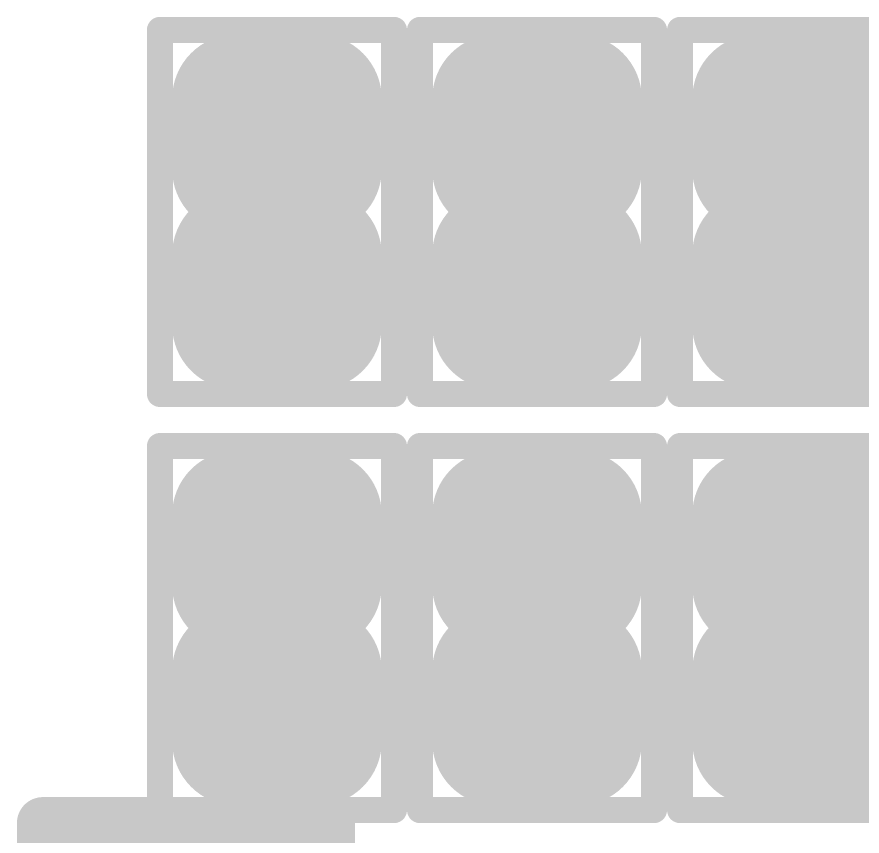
# Model space of a CAD drawing. Header units: millimetres. Extents: x 169 to 355, y 129 to 253.
# Drawn here: x 184.675 to 186.3, y 147.15 to 148.725 of the extents above; entities that cross this region are included whole.
import ezdxf

# ---------------------------------------------------------------- set-up
doc = ezdxf.new("R2010")
doc.units = ezdxf.units.MM
for name, color, linetype in [('BottomLayer', 5, 'Continuous'), ('BottomPaste', 16, 'Continuous'), ('BottomSolder', 6, 'Continuous'), ('Mechanical1', 6, 'Continuous'), ('Mechanical15', 56, 'Continuous'), ('TopLayer', 1, 'Continuous'), ('TopPaste', 8, 'Continuous'), ('TopSolder', 216, 'Continuous')]:
    doc.layers.add(name, color=color, linetype=linetype)

# ---------------------------------------------------------------- blocks, each defined once
blk = doc.blocks.new('R01005_B_639')
at = {"layer": 'BottomLayer', "const_width": 0.0225}
for points in [[(-0.2287, 0.0775, 1), (-0.2063, 0.0775, 1)], [(-0.0937, 0.0775, 1), (-0.0712, 0.0775, 1)], [(0.0712, 0.0775, 1), (0.0937, 0.0775, 1)], [(0.2063, 0.0775, 1), (0.2287, 0.0775, 1)], [(-0.2287, -0.0775, 1), (-0.2063, -0.0775, 1)], [(-0.0937, -0.0775, 1), (-0.0712, -0.0775, 1)], [(0.0712, -0.0775, 1), (0.0937, -0.0775, 1)], [(0.2063, -0.0775, 1), (0.2287, -0.0775, 1)]]:
    blk.add_lwpolyline(points, format="xyb", close=True, dxfattribs=at)
at = {"layer": 'BottomLayer'}
for points in [[(-0.0825, -0.1), (-0.0825, 0.1), (-0.2175, -0.1), (-0.2175, 0.1)], [(0.2175, -0.1), (0.2175, 0.1), (0.0825, -0.1), (0.0825, 0.1)], [(-0.06, -0.0775), (-0.06, 0.0775), (-0.24, -0.0775), (-0.24, 0.0775)], [(0.24, -0.0775), (0.24, 0.0775), (0.06, -0.0775), (0.06, 0.0775)]]:
    blk.add_solid(points, dxfattribs=at)
at = {"layer": 'BottomPaste', "const_width": 0.0225}
for points in [[(-0.2287, 0.0775, 1), (-0.2063, 0.0775, 1)], [(-0.0937, 0.0775, 1), (-0.0712, 0.0775, 1)], [(0.0712, 0.0775, 1), (0.0937, 0.0775, 1)], [(0.2063, 0.0775, 1), (0.2287, 0.0775, 1)], [(-0.2287, -0.0775, 1), (-0.2063, -0.0775, 1)], [(-0.0937, -0.0775, 1), (-0.0712, -0.0775, 1)], [(0.0712, -0.0775, 1), (0.0937, -0.0775, 1)], [(0.2063, -0.0775, 1), (0.2287, -0.0775, 1)]]:
    blk.add_lwpolyline(points, format="xyb", close=True, dxfattribs=at)
at = {"layer": 'BottomPaste'}
for points in [[(-0.0825, -0.1), (-0.0825, 0.1), (-0.2175, -0.1), (-0.2175, 0.1)], [(0.2175, -0.1), (0.2175, 0.1), (0.0825, -0.1), (0.0825, 0.1)], [(-0.06, -0.0775), (-0.06, 0.0775), (-0.24, -0.0775), (-0.24, 0.0775)], [(0.24, -0.0775), (0.24, 0.0775), (0.06, -0.0775), (0.06, 0.0775)]]:
    blk.add_solid(points, dxfattribs=at)
at = {"layer": 'BottomSolder', "const_width": 0.1241}
for points in [[(-0.2795, 0.0775, 1), (-0.1555, 0.0775, 1)], [(-0.1445, 0.0775, 1), (-0.0204, 0.0775, 1)], [(0.0204, 0.0775, 1), (0.1445, 0.0775, 1)], [(0.1555, 0.0775, 1), (0.2795, 0.0775, 1)], [(-0.2795, -0.0775, 1), (-0.1555, -0.0775, 1)], [(-0.1445, -0.0775, 1), (-0.0204, -0.0775, 1)], [(0.0204, -0.0775, 1), (0.1445, -0.0775, 1)], [(0.1555, -0.0775, 1), (0.2795, -0.0775, 1)]]:
    blk.add_lwpolyline(points, format="xyb", close=True, dxfattribs=at)
at = {"layer": 'BottomSolder'}
for points in [[(-0.0825, -0.2016), (-0.0825, 0.2016), (-0.2175, -0.2016), (-0.2175, 0.2016)], [(0.2175, -0.2016), (0.2175, 0.2016), (0.0825, -0.2016), (0.0825, 0.2016)], [(0.0416, -0.0775), (0.0416, 0.0775), (-0.3416, -0.0775), (-0.3416, 0.0775)], [(0.3416, -0.0775), (0.3416, 0.0775), (-0.0416, -0.0775), (-0.0416, 0.0775)]]:
    blk.add_solid(points, dxfattribs=at)
at = {"layer": 'Mechanical1', "const_width": 0.05}
for points in [[(-0.1999, 0.0999), (-0.1999, -0.1001)], [(-0.1999, 0.0999), (0.2001, 0.0999)], [(0.2001, 0.0999), (0.2001, -0.1001)], [(-0.1999, -0.1001), (0.2001, -0.1001)]]:
    blk.add_lwpolyline(points, dxfattribs=at)
at = {"layer": 'Mechanical1', "const_width": 0.025}
for points in [[(-0.2124, 0.0999, 1), (-0.1874, 0.0999, 1)], [(-0.2124, 0.0999, 1), (-0.1874, 0.0999, 1)], [(0.1876, 0.0999, 1), (0.2126, 0.0999, 1)], [(0.1876, 0.0999, 1), (0.2126, 0.0999, 1)], [(-0.2124, -0.1001, 1), (-0.1874, -0.1001, 1)], [(-0.2124, -0.1001, 1), (-0.1874, -0.1001, 1)], [(0.1876, -0.1001, 1), (0.2126, -0.1001, 1)], [(0.1876, -0.1001, 1), (0.2126, -0.1001, 1)]]:
    blk.add_lwpolyline(points, format="xyb", close=True, dxfattribs=at)
at = {"layer": 'Mechanical15', "const_width": 0.05}
for points in [[(-0.35, 0.225), (-0.35, -0.225)], [(-0.35, 0.225), (0.35, 0.225)], [(0.35, 0.225), (0.35, -0.225)], [(0, 0.125), (0, -0.125)], [(-0.15, 0), (0.15, 0)], [(-0.35, -0.225), (0.35, -0.225)]]:
    blk.add_lwpolyline(points, dxfattribs=at)
at = {"layer": 'Mechanical15', "const_width": 0.025}
for points in [[(-0.3625, 0.225, 1), (-0.3375, 0.225, 1)], [(-0.3625, 0.225, 1), (-0.3375, 0.225, 1)], [(0.3375, 0.225, 1), (0.3625, 0.225, 1)], [(0.3375, 0.225, 1), (0.3625, 0.225, 1)], [(-0.0125, 0.125, 1), (0.0125, 0.125, 1)], [(-0.1625, 0, 1), (-0.1375, 0, 1)], [(0.1375, 0, 1), (0.1625, 0, 1)], [(-0.0125, -0.125, 1), (0.0125, -0.125, 1)], [(-0.3625, -0.225, 1), (-0.3375, -0.225, 1)], [(-0.3625, -0.225, 1), (-0.3375, -0.225, 1)], [(0.3375, -0.225, 1), (0.3625, -0.225, 1)], [(0.3375, -0.225, 1), (0.3625, -0.225, 1)]]:
    blk.add_lwpolyline(points, format="xyb", close=True, dxfattribs=at)
blk = doc.blocks.new('R01005_B_648')
at = {"layer": 'BottomLayer', "const_width": 0.0225}
for points in [[(-0.2287, 0.0775, 1), (-0.2063, 0.0775, 1)], [(-0.0937, 0.0775, 1), (-0.0712, 0.0775, 1)], [(0.0712, 0.0775, 1), (0.0937, 0.0775, 1)], [(0.2063, 0.0775, 1), (0.2287, 0.0775, 1)], [(-0.2287, -0.0775, 1), (-0.2063, -0.0775, 1)], [(-0.0937, -0.0775, 1), (-0.0712, -0.0775, 1)], [(0.0712, -0.0775, 1), (0.0937, -0.0775, 1)], [(0.2063, -0.0775, 1), (0.2287, -0.0775, 1)]]:
    blk.add_lwpolyline(points, format="xyb", close=True, dxfattribs=at)
at = {"layer": 'BottomLayer'}
for points in [[(-0.0825, -0.1), (-0.0825, 0.1), (-0.2175, -0.1), (-0.2175, 0.1)], [(0.2175, -0.1), (0.2175, 0.1), (0.0825, -0.1), (0.0825, 0.1)], [(-0.06, -0.0775), (-0.06, 0.0775), (-0.24, -0.0775), (-0.24, 0.0775)], [(0.24, -0.0775), (0.24, 0.0775), (0.06, -0.0775), (0.06, 0.0775)]]:
    blk.add_solid(points, dxfattribs=at)
at = {"layer": 'BottomPaste', "const_width": 0.0225}
for points in [[(-0.2287, 0.0775, 1), (-0.2063, 0.0775, 1)], [(-0.0937, 0.0775, 1), (-0.0712, 0.0775, 1)], [(0.0712, 0.0775, 1), (0.0937, 0.0775, 1)], [(0.2063, 0.0775, 1), (0.2287, 0.0775, 1)], [(-0.2287, -0.0775, 1), (-0.2063, -0.0775, 1)], [(-0.0937, -0.0775, 1), (-0.0712, -0.0775, 1)], [(0.0712, -0.0775, 1), (0.0937, -0.0775, 1)], [(0.2063, -0.0775, 1), (0.2287, -0.0775, 1)]]:
    blk.add_lwpolyline(points, format="xyb", close=True, dxfattribs=at)
at = {"layer": 'BottomPaste'}
for points in [[(-0.0825, -0.1), (-0.0825, 0.1), (-0.2175, -0.1), (-0.2175, 0.1)], [(0.2175, -0.1), (0.2175, 0.1), (0.0825, -0.1), (0.0825, 0.1)], [(-0.06, -0.0775), (-0.06, 0.0775), (-0.24, -0.0775), (-0.24, 0.0775)], [(0.24, -0.0775), (0.24, 0.0775), (0.06, -0.0775), (0.06, 0.0775)]]:
    blk.add_solid(points, dxfattribs=at)
at = {"layer": 'BottomSolder', "const_width": 0.1241}
for points in [[(-0.2795, 0.0775, 1), (-0.1555, 0.0775, 1)], [(-0.1445, 0.0775, 1), (-0.0204, 0.0775, 1)], [(0.0204, 0.0775, 1), (0.1445, 0.0775, 1)], [(0.1555, 0.0775, 1), (0.2795, 0.0775, 1)], [(-0.2795, -0.0775, 1), (-0.1555, -0.0775, 1)], [(-0.1445, -0.0775, 1), (-0.0204, -0.0775, 1)], [(0.0204, -0.0775, 1), (0.1445, -0.0775, 1)], [(0.1555, -0.0775, 1), (0.2795, -0.0775, 1)]]:
    blk.add_lwpolyline(points, format="xyb", close=True, dxfattribs=at)
at = {"layer": 'BottomSolder'}
for points in [[(-0.0825, -0.2016), (-0.0825, 0.2016), (-0.2175, -0.2016), (-0.2175, 0.2016)], [(0.2175, -0.2016), (0.2175, 0.2016), (0.0825, -0.2016), (0.0825, 0.2016)], [(0.0416, -0.0775), (0.0416, 0.0775), (-0.3416, -0.0775), (-0.3416, 0.0775)], [(0.3416, -0.0775), (0.3416, 0.0775), (-0.0416, -0.0775), (-0.0416, 0.0775)]]:
    blk.add_solid(points, dxfattribs=at)
at = {"layer": 'Mechanical1', "const_width": 0.05}
for points in [[(-0.1999, 0.0999), (-0.1999, -0.1001)], [(-0.1999, 0.0999), (0.2001, 0.0999)], [(0.2001, 0.0999), (0.2001, -0.1001)], [(-0.1999, -0.1001), (0.2001, -0.1001)]]:
    blk.add_lwpolyline(points, dxfattribs=at)
at = {"layer": 'Mechanical1', "const_width": 0.025}
for points in [[(-0.2124, 0.0999, 1), (-0.1874, 0.0999, 1)], [(-0.2124, 0.0999, 1), (-0.1874, 0.0999, 1)], [(0.1876, 0.0999, 1), (0.2126, 0.0999, 1)], [(0.1876, 0.0999, 1), (0.2126, 0.0999, 1)], [(-0.2124, -0.1001, 1), (-0.1874, -0.1001, 1)], [(-0.2124, -0.1001, 1), (-0.1874, -0.1001, 1)], [(0.1876, -0.1001, 1), (0.2126, -0.1001, 1)], [(0.1876, -0.1001, 1), (0.2126, -0.1001, 1)]]:
    blk.add_lwpolyline(points, format="xyb", close=True, dxfattribs=at)
at = {"layer": 'Mechanical15', "const_width": 0.05}
for points in [[(-0.35, 0.225), (-0.35, -0.225)], [(-0.35, 0.225), (0.35, 0.225)], [(0.35, 0.225), (0.35, -0.225)], [(0, 0.125), (0, -0.125)], [(-0.15, 0), (0.15, 0)], [(-0.35, -0.225), (0.35, -0.225)]]:
    blk.add_lwpolyline(points, dxfattribs=at)
at = {"layer": 'Mechanical15', "const_width": 0.025}
for points in [[(-0.3625, 0.225, 1), (-0.3375, 0.225, 1)], [(-0.3625, 0.225, 1), (-0.3375, 0.225, 1)], [(0.3375, 0.225, 1), (0.3625, 0.225, 1)], [(0.3375, 0.225, 1), (0.3625, 0.225, 1)], [(-0.0125, 0.125, 1), (0.0125, 0.125, 1)], [(-0.1625, 0, 1), (-0.1375, 0, 1)], [(0.1375, 0, 1), (0.1625, 0, 1)], [(-0.0125, -0.125, 1), (0.0125, -0.125, 1)], [(-0.3625, -0.225, 1), (-0.3375, -0.225, 1)], [(-0.3625, -0.225, 1), (-0.3375, -0.225, 1)], [(0.3375, -0.225, 1), (0.3625, -0.225, 1)], [(0.3375, -0.225, 1), (0.3625, -0.225, 1)]]:
    blk.add_lwpolyline(points, format="xyb", close=True, dxfattribs=at)
blk = doc.blocks.new('R01005_B_654')
at = {"layer": 'BottomLayer', "const_width": 0.0225}
for points in [[(-0.2287, 0.0775, 1), (-0.2063, 0.0775, 1)], [(-0.0937, 0.0775, 1), (-0.0712, 0.0775, 1)], [(0.0712, 0.0775, 1), (0.0937, 0.0775, 1)], [(0.2063, 0.0775, 1), (0.2287, 0.0775, 1)], [(-0.2287, -0.0775, 1), (-0.2063, -0.0775, 1)], [(-0.0937, -0.0775, 1), (-0.0712, -0.0775, 1)], [(0.0712, -0.0775, 1), (0.0937, -0.0775, 1)], [(0.2063, -0.0775, 1), (0.2287, -0.0775, 1)]]:
    blk.add_lwpolyline(points, format="xyb", close=True, dxfattribs=at)
at = {"layer": 'BottomLayer'}
for points in [[(-0.0825, -0.1), (-0.0825, 0.1), (-0.2175, -0.1), (-0.2175, 0.1)], [(0.2175, -0.1), (0.2175, 0.1), (0.0825, -0.1), (0.0825, 0.1)], [(-0.06, -0.0775), (-0.06, 0.0775), (-0.24, -0.0775), (-0.24, 0.0775)], [(0.24, -0.0775), (0.24, 0.0775), (0.06, -0.0775), (0.06, 0.0775)]]:
    blk.add_solid(points, dxfattribs=at)
at = {"layer": 'BottomPaste', "const_width": 0.0225}
for points in [[(-0.2287, 0.0775, 1), (-0.2063, 0.0775, 1)], [(-0.0937, 0.0775, 1), (-0.0712, 0.0775, 1)], [(0.0712, 0.0775, 1), (0.0937, 0.0775, 1)], [(0.2063, 0.0775, 1), (0.2287, 0.0775, 1)], [(-0.2287, -0.0775, 1), (-0.2063, -0.0775, 1)], [(-0.0937, -0.0775, 1), (-0.0712, -0.0775, 1)], [(0.0712, -0.0775, 1), (0.0937, -0.0775, 1)], [(0.2063, -0.0775, 1), (0.2287, -0.0775, 1)]]:
    blk.add_lwpolyline(points, format="xyb", close=True, dxfattribs=at)
at = {"layer": 'BottomPaste'}
for points in [[(-0.0825, -0.1), (-0.0825, 0.1), (-0.2175, -0.1), (-0.2175, 0.1)], [(0.2175, -0.1), (0.2175, 0.1), (0.0825, -0.1), (0.0825, 0.1)], [(-0.06, -0.0775), (-0.06, 0.0775), (-0.24, -0.0775), (-0.24, 0.0775)], [(0.24, -0.0775), (0.24, 0.0775), (0.06, -0.0775), (0.06, 0.0775)]]:
    blk.add_solid(points, dxfattribs=at)
at = {"layer": 'BottomSolder', "const_width": 0.1241}
for points in [[(-0.2795, 0.0775, 1), (-0.1555, 0.0775, 1)], [(-0.1445, 0.0775, 1), (-0.0204, 0.0775, 1)], [(0.0204, 0.0775, 1), (0.1445, 0.0775, 1)], [(0.1555, 0.0775, 1), (0.2795, 0.0775, 1)], [(-0.2795, -0.0775, 1), (-0.1555, -0.0775, 1)], [(-0.1445, -0.0775, 1), (-0.0204, -0.0775, 1)], [(0.0204, -0.0775, 1), (0.1445, -0.0775, 1)], [(0.1555, -0.0775, 1), (0.2795, -0.0775, 1)]]:
    blk.add_lwpolyline(points, format="xyb", close=True, dxfattribs=at)
at = {"layer": 'BottomSolder'}
for points in [[(-0.0825, -0.2016), (-0.0825, 0.2016), (-0.2175, -0.2016), (-0.2175, 0.2016)], [(0.2175, -0.2016), (0.2175, 0.2016), (0.0825, -0.2016), (0.0825, 0.2016)], [(0.0416, -0.0775), (0.0416, 0.0775), (-0.3416, -0.0775), (-0.3416, 0.0775)], [(0.3416, -0.0775), (0.3416, 0.0775), (-0.0416, -0.0775), (-0.0416, 0.0775)]]:
    blk.add_solid(points, dxfattribs=at)
at = {"layer": 'Mechanical1', "const_width": 0.05}
for points in [[(-0.1999, 0.0999), (-0.1999, -0.1001)], [(-0.1999, 0.0999), (0.2001, 0.0999)], [(0.2001, 0.0999), (0.2001, -0.1001)], [(-0.1999, -0.1001), (0.2001, -0.1001)]]:
    blk.add_lwpolyline(points, dxfattribs=at)
at = {"layer": 'Mechanical1', "const_width": 0.025}
for points in [[(-0.2124, 0.0999, 1), (-0.1874, 0.0999, 1)], [(-0.2124, 0.0999, 1), (-0.1874, 0.0999, 1)], [(0.1876, 0.0999, 1), (0.2126, 0.0999, 1)], [(0.1876, 0.0999, 1), (0.2126, 0.0999, 1)], [(-0.2124, -0.1001, 1), (-0.1874, -0.1001, 1)], [(-0.2124, -0.1001, 1), (-0.1874, -0.1001, 1)], [(0.1876, -0.1001, 1), (0.2126, -0.1001, 1)], [(0.1876, -0.1001, 1), (0.2126, -0.1001, 1)]]:
    blk.add_lwpolyline(points, format="xyb", close=True, dxfattribs=at)
at = {"layer": 'Mechanical15', "const_width": 0.05}
for points in [[(-0.35, 0.225), (-0.35, -0.225)], [(-0.35, 0.225), (0.35, 0.225)], [(0.35, 0.225), (0.35, -0.225)], [(0, 0.125), (0, -0.125)], [(-0.15, 0), (0.15, 0)], [(-0.35, -0.225), (0.35, -0.225)]]:
    blk.add_lwpolyline(points, dxfattribs=at)
at = {"layer": 'Mechanical15', "const_width": 0.025}
for points in [[(-0.3625, 0.225, 1), (-0.3375, 0.225, 1)], [(-0.3625, 0.225, 1), (-0.3375, 0.225, 1)], [(0.3375, 0.225, 1), (0.3625, 0.225, 1)], [(0.3375, 0.225, 1), (0.3625, 0.225, 1)], [(-0.0125, 0.125, 1), (0.0125, 0.125, 1)], [(-0.1625, 0, 1), (-0.1375, 0, 1)], [(0.1375, 0, 1), (0.1625, 0, 1)], [(-0.0125, -0.125, 1), (0.0125, -0.125, 1)], [(-0.3625, -0.225, 1), (-0.3375, -0.225, 1)], [(-0.3625, -0.225, 1), (-0.3375, -0.225, 1)], [(0.3375, -0.225, 1), (0.3625, -0.225, 1)], [(0.3375, -0.225, 1), (0.3625, -0.225, 1)]]:
    blk.add_lwpolyline(points, format="xyb", close=True, dxfattribs=at)
blk = doc.blocks.new('R01005_B_690')
at = {"layer": 'BottomLayer', "const_width": 0.0225}
for points in [[(-0.2287, 0.0775, 1), (-0.2063, 0.0775, 1)], [(-0.0937, 0.0775, 1), (-0.0712, 0.0775, 1)], [(0.0712, 0.0775, 1), (0.0937, 0.0775, 1)], [(0.2063, 0.0775, 1), (0.2287, 0.0775, 1)], [(-0.2287, -0.0775, 1), (-0.2063, -0.0775, 1)], [(-0.0937, -0.0775, 1), (-0.0712, -0.0775, 1)], [(0.0712, -0.0775, 1), (0.0937, -0.0775, 1)], [(0.2063, -0.0775, 1), (0.2287, -0.0775, 1)]]:
    blk.add_lwpolyline(points, format="xyb", close=True, dxfattribs=at)
at = {"layer": 'BottomLayer'}
for points in [[(-0.0825, -0.1), (-0.0825, 0.1), (-0.2175, -0.1), (-0.2175, 0.1)], [(0.2175, -0.1), (0.2175, 0.1), (0.0825, -0.1), (0.0825, 0.1)], [(-0.06, -0.0775), (-0.06, 0.0775), (-0.24, -0.0775), (-0.24, 0.0775)], [(0.24, -0.0775), (0.24, 0.0775), (0.06, -0.0775), (0.06, 0.0775)]]:
    blk.add_solid(points, dxfattribs=at)
at = {"layer": 'BottomPaste', "const_width": 0.0225}
for points in [[(-0.2287, 0.0775, 1), (-0.2063, 0.0775, 1)], [(-0.0937, 0.0775, 1), (-0.0712, 0.0775, 1)], [(0.0712, 0.0775, 1), (0.0937, 0.0775, 1)], [(0.2063, 0.0775, 1), (0.2287, 0.0775, 1)], [(-0.2287, -0.0775, 1), (-0.2063, -0.0775, 1)], [(-0.0937, -0.0775, 1), (-0.0712, -0.0775, 1)], [(0.0712, -0.0775, 1), (0.0937, -0.0775, 1)], [(0.2063, -0.0775, 1), (0.2287, -0.0775, 1)]]:
    blk.add_lwpolyline(points, format="xyb", close=True, dxfattribs=at)
at = {"layer": 'BottomPaste'}
for points in [[(-0.0825, -0.1), (-0.0825, 0.1), (-0.2175, -0.1), (-0.2175, 0.1)], [(0.2175, -0.1), (0.2175, 0.1), (0.0825, -0.1), (0.0825, 0.1)], [(-0.06, -0.0775), (-0.06, 0.0775), (-0.24, -0.0775), (-0.24, 0.0775)], [(0.24, -0.0775), (0.24, 0.0775), (0.06, -0.0775), (0.06, 0.0775)]]:
    blk.add_solid(points, dxfattribs=at)
at = {"layer": 'BottomSolder', "const_width": 0.1241}
for points in [[(-0.2795, 0.0775, 1), (-0.1555, 0.0775, 1)], [(-0.1445, 0.0775, 1), (-0.0204, 0.0775, 1)], [(0.0204, 0.0775, 1), (0.1445, 0.0775, 1)], [(0.1555, 0.0775, 1), (0.2795, 0.0775, 1)], [(-0.2795, -0.0775, 1), (-0.1555, -0.0775, 1)], [(-0.1445, -0.0775, 1), (-0.0204, -0.0775, 1)], [(0.0204, -0.0775, 1), (0.1445, -0.0775, 1)], [(0.1555, -0.0775, 1), (0.2795, -0.0775, 1)]]:
    blk.add_lwpolyline(points, format="xyb", close=True, dxfattribs=at)
at = {"layer": 'BottomSolder'}
for points in [[(-0.0825, -0.2016), (-0.0825, 0.2016), (-0.2175, -0.2016), (-0.2175, 0.2016)], [(0.2175, -0.2016), (0.2175, 0.2016), (0.0825, -0.2016), (0.0825, 0.2016)], [(0.0416, -0.0775), (0.0416, 0.0775), (-0.3416, -0.0775), (-0.3416, 0.0775)], [(0.3416, -0.0775), (0.3416, 0.0775), (-0.0416, -0.0775), (-0.0416, 0.0775)]]:
    blk.add_solid(points, dxfattribs=at)
at = {"layer": 'Mechanical1', "const_width": 0.05}
for points in [[(-0.1999, 0.0999), (-0.1999, -0.1001)], [(-0.1999, 0.0999), (0.2001, 0.0999)], [(0.2001, 0.0999), (0.2001, -0.1001)], [(-0.1999, -0.1001), (0.2001, -0.1001)]]:
    blk.add_lwpolyline(points, dxfattribs=at)
at = {"layer": 'Mechanical1', "const_width": 0.025}
for points in [[(-0.2124, 0.0999, 1), (-0.1874, 0.0999, 1)], [(-0.2124, 0.0999, 1), (-0.1874, 0.0999, 1)], [(0.1876, 0.0999, 1), (0.2126, 0.0999, 1)], [(0.1876, 0.0999, 1), (0.2126, 0.0999, 1)], [(-0.2124, -0.1001, 1), (-0.1874, -0.1001, 1)], [(-0.2124, -0.1001, 1), (-0.1874, -0.1001, 1)], [(0.1876, -0.1001, 1), (0.2126, -0.1001, 1)], [(0.1876, -0.1001, 1), (0.2126, -0.1001, 1)]]:
    blk.add_lwpolyline(points, format="xyb", close=True, dxfattribs=at)
at = {"layer": 'Mechanical15', "const_width": 0.05}
for points in [[(-0.35, 0.225), (-0.35, -0.225)], [(-0.35, 0.225), (0.35, 0.225)], [(0.35, 0.225), (0.35, -0.225)], [(0, 0.125), (0, -0.125)], [(-0.15, 0), (0.15, 0)], [(-0.35, -0.225), (0.35, -0.225)]]:
    blk.add_lwpolyline(points, dxfattribs=at)
at = {"layer": 'Mechanical15', "const_width": 0.025}
for points in [[(-0.3625, 0.225, 1), (-0.3375, 0.225, 1)], [(-0.3625, 0.225, 1), (-0.3375, 0.225, 1)], [(0.3375, 0.225, 1), (0.3625, 0.225, 1)], [(0.3375, 0.225, 1), (0.3625, 0.225, 1)], [(-0.0125, 0.125, 1), (0.0125, 0.125, 1)], [(-0.1625, 0, 1), (-0.1375, 0, 1)], [(0.1375, 0, 1), (0.1625, 0, 1)], [(-0.0125, -0.125, 1), (0.0125, -0.125, 1)], [(-0.3625, -0.225, 1), (-0.3375, -0.225, 1)], [(-0.3625, -0.225, 1), (-0.3375, -0.225, 1)], [(0.3375, -0.225, 1), (0.3625, -0.225, 1)], [(0.3375, -0.225, 1), (0.3625, -0.225, 1)]]:
    blk.add_lwpolyline(points, format="xyb", close=True, dxfattribs=at)
blk = doc.blocks.new('R01005_B_691')
at = {"layer": 'BottomLayer', "const_width": 0.0225}
for points in [[(-0.2287, 0.0775, 1), (-0.2063, 0.0775, 1)], [(-0.0937, 0.0775, 1), (-0.0712, 0.0775, 1)], [(0.0712, 0.0775, 1), (0.0937, 0.0775, 1)], [(0.2063, 0.0775, 1), (0.2287, 0.0775, 1)], [(-0.2287, -0.0775, 1), (-0.2063, -0.0775, 1)], [(-0.0937, -0.0775, 1), (-0.0712, -0.0775, 1)], [(0.0712, -0.0775, 1), (0.0937, -0.0775, 1)], [(0.2063, -0.0775, 1), (0.2287, -0.0775, 1)]]:
    blk.add_lwpolyline(points, format="xyb", close=True, dxfattribs=at)
at = {"layer": 'BottomLayer'}
for points in [[(-0.0825, -0.1), (-0.0825, 0.1), (-0.2175, -0.1), (-0.2175, 0.1)], [(0.2175, -0.1), (0.2175, 0.1), (0.0825, -0.1), (0.0825, 0.1)], [(-0.06, -0.0775), (-0.06, 0.0775), (-0.24, -0.0775), (-0.24, 0.0775)], [(0.24, -0.0775), (0.24, 0.0775), (0.06, -0.0775), (0.06, 0.0775)]]:
    blk.add_solid(points, dxfattribs=at)
at = {"layer": 'BottomPaste', "const_width": 0.0225}
for points in [[(-0.2287, 0.0775, 1), (-0.2063, 0.0775, 1)], [(-0.0937, 0.0775, 1), (-0.0712, 0.0775, 1)], [(0.0712, 0.0775, 1), (0.0937, 0.0775, 1)], [(0.2063, 0.0775, 1), (0.2287, 0.0775, 1)], [(-0.2287, -0.0775, 1), (-0.2063, -0.0775, 1)], [(-0.0937, -0.0775, 1), (-0.0712, -0.0775, 1)], [(0.0712, -0.0775, 1), (0.0937, -0.0775, 1)], [(0.2063, -0.0775, 1), (0.2287, -0.0775, 1)]]:
    blk.add_lwpolyline(points, format="xyb", close=True, dxfattribs=at)
at = {"layer": 'BottomPaste'}
for points in [[(-0.0825, -0.1), (-0.0825, 0.1), (-0.2175, -0.1), (-0.2175, 0.1)], [(0.2175, -0.1), (0.2175, 0.1), (0.0825, -0.1), (0.0825, 0.1)], [(-0.06, -0.0775), (-0.06, 0.0775), (-0.24, -0.0775), (-0.24, 0.0775)], [(0.24, -0.0775), (0.24, 0.0775), (0.06, -0.0775), (0.06, 0.0775)]]:
    blk.add_solid(points, dxfattribs=at)
at = {"layer": 'BottomSolder', "const_width": 0.1241}
for points in [[(-0.2795, 0.0775, 1), (-0.1555, 0.0775, 1)], [(-0.1445, 0.0775, 1), (-0.0204, 0.0775, 1)], [(0.0204, 0.0775, 1), (0.1445, 0.0775, 1)], [(0.1555, 0.0775, 1), (0.2795, 0.0775, 1)], [(-0.2795, -0.0775, 1), (-0.1555, -0.0775, 1)], [(-0.1445, -0.0775, 1), (-0.0204, -0.0775, 1)], [(0.0204, -0.0775, 1), (0.1445, -0.0775, 1)], [(0.1555, -0.0775, 1), (0.2795, -0.0775, 1)]]:
    blk.add_lwpolyline(points, format="xyb", close=True, dxfattribs=at)
at = {"layer": 'BottomSolder'}
for points in [[(-0.0825, -0.2016), (-0.0825, 0.2016), (-0.2175, -0.2016), (-0.2175, 0.2016)], [(0.2175, -0.2016), (0.2175, 0.2016), (0.0825, -0.2016), (0.0825, 0.2016)], [(0.0416, -0.0775), (0.0416, 0.0775), (-0.3416, -0.0775), (-0.3416, 0.0775)], [(0.3416, -0.0775), (0.3416, 0.0775), (-0.0416, -0.0775), (-0.0416, 0.0775)]]:
    blk.add_solid(points, dxfattribs=at)
at = {"layer": 'Mechanical1', "const_width": 0.05}
for points in [[(-0.1999, 0.0999), (-0.1999, -0.1001)], [(-0.1999, 0.0999), (0.2001, 0.0999)], [(0.2001, 0.0999), (0.2001, -0.1001)], [(-0.1999, -0.1001), (0.2001, -0.1001)]]:
    blk.add_lwpolyline(points, dxfattribs=at)
at = {"layer": 'Mechanical1', "const_width": 0.025}
for points in [[(-0.2124, 0.0999, 1), (-0.1874, 0.0999, 1)], [(-0.2124, 0.0999, 1), (-0.1874, 0.0999, 1)], [(0.1876, 0.0999, 1), (0.2126, 0.0999, 1)], [(0.1876, 0.0999, 1), (0.2126, 0.0999, 1)], [(-0.2124, -0.1001, 1), (-0.1874, -0.1001, 1)], [(-0.2124, -0.1001, 1), (-0.1874, -0.1001, 1)], [(0.1876, -0.1001, 1), (0.2126, -0.1001, 1)], [(0.1876, -0.1001, 1), (0.2126, -0.1001, 1)]]:
    blk.add_lwpolyline(points, format="xyb", close=True, dxfattribs=at)
at = {"layer": 'Mechanical15', "const_width": 0.05}
for points in [[(-0.35, 0.225), (-0.35, -0.225)], [(-0.35, 0.225), (0.35, 0.225)], [(0.35, 0.225), (0.35, -0.225)], [(0, 0.125), (0, -0.125)], [(-0.15, 0), (0.15, 0)], [(-0.35, -0.225), (0.35, -0.225)]]:
    blk.add_lwpolyline(points, dxfattribs=at)
at = {"layer": 'Mechanical15', "const_width": 0.025}
for points in [[(-0.3625, 0.225, 1), (-0.3375, 0.225, 1)], [(-0.3625, 0.225, 1), (-0.3375, 0.225, 1)], [(0.3375, 0.225, 1), (0.3625, 0.225, 1)], [(0.3375, 0.225, 1), (0.3625, 0.225, 1)], [(-0.0125, 0.125, 1), (0.0125, 0.125, 1)], [(-0.1625, 0, 1), (-0.1375, 0, 1)], [(0.1375, 0, 1), (0.1625, 0, 1)], [(-0.0125, -0.125, 1), (0.0125, -0.125, 1)], [(-0.3625, -0.225, 1), (-0.3375, -0.225, 1)], [(-0.3625, -0.225, 1), (-0.3375, -0.225, 1)], [(0.3375, -0.225, 1), (0.3625, -0.225, 1)], [(0.3375, -0.225, 1), (0.3625, -0.225, 1)]]:
    blk.add_lwpolyline(points, format="xyb", close=True, dxfattribs=at)
blk = doc.blocks.new('R01005_B_692')
at = {"layer": 'BottomLayer', "const_width": 0.0225}
for points in [[(-0.2287, 0.0775, 1), (-0.2063, 0.0775, 1)], [(-0.0937, 0.0775, 1), (-0.0712, 0.0775, 1)], [(0.0712, 0.0775, 1), (0.0937, 0.0775, 1)], [(0.2063, 0.0775, 1), (0.2287, 0.0775, 1)], [(-0.2287, -0.0775, 1), (-0.2063, -0.0775, 1)], [(-0.0937, -0.0775, 1), (-0.0712, -0.0775, 1)], [(0.0712, -0.0775, 1), (0.0937, -0.0775, 1)], [(0.2063, -0.0775, 1), (0.2287, -0.0775, 1)]]:
    blk.add_lwpolyline(points, format="xyb", close=True, dxfattribs=at)
at = {"layer": 'BottomLayer'}
for points in [[(-0.0825, -0.1), (-0.0825, 0.1), (-0.2175, -0.1), (-0.2175, 0.1)], [(0.2175, -0.1), (0.2175, 0.1), (0.0825, -0.1), (0.0825, 0.1)], [(-0.06, -0.0775), (-0.06, 0.0775), (-0.24, -0.0775), (-0.24, 0.0775)], [(0.24, -0.0775), (0.24, 0.0775), (0.06, -0.0775), (0.06, 0.0775)]]:
    blk.add_solid(points, dxfattribs=at)
at = {"layer": 'BottomPaste', "const_width": 0.0225}
for points in [[(-0.2287, 0.0775, 1), (-0.2063, 0.0775, 1)], [(-0.0937, 0.0775, 1), (-0.0712, 0.0775, 1)], [(0.0712, 0.0775, 1), (0.0937, 0.0775, 1)], [(0.2063, 0.0775, 1), (0.2287, 0.0775, 1)], [(-0.2287, -0.0775, 1), (-0.2063, -0.0775, 1)], [(-0.0937, -0.0775, 1), (-0.0712, -0.0775, 1)], [(0.0712, -0.0775, 1), (0.0937, -0.0775, 1)], [(0.2063, -0.0775, 1), (0.2287, -0.0775, 1)]]:
    blk.add_lwpolyline(points, format="xyb", close=True, dxfattribs=at)
at = {"layer": 'BottomPaste'}
for points in [[(-0.0825, -0.1), (-0.0825, 0.1), (-0.2175, -0.1), (-0.2175, 0.1)], [(0.2175, -0.1), (0.2175, 0.1), (0.0825, -0.1), (0.0825, 0.1)], [(-0.06, -0.0775), (-0.06, 0.0775), (-0.24, -0.0775), (-0.24, 0.0775)], [(0.24, -0.0775), (0.24, 0.0775), (0.06, -0.0775), (0.06, 0.0775)]]:
    blk.add_solid(points, dxfattribs=at)
at = {"layer": 'BottomSolder', "const_width": 0.1241}
for points in [[(-0.2795, 0.0775, 1), (-0.1555, 0.0775, 1)], [(-0.1445, 0.0775, 1), (-0.0204, 0.0775, 1)], [(0.0204, 0.0775, 1), (0.1445, 0.0775, 1)], [(0.1555, 0.0775, 1), (0.2795, 0.0775, 1)], [(-0.2795, -0.0775, 1), (-0.1555, -0.0775, 1)], [(-0.1445, -0.0775, 1), (-0.0204, -0.0775, 1)], [(0.0204, -0.0775, 1), (0.1445, -0.0775, 1)], [(0.1555, -0.0775, 1), (0.2795, -0.0775, 1)]]:
    blk.add_lwpolyline(points, format="xyb", close=True, dxfattribs=at)
at = {"layer": 'BottomSolder'}
for points in [[(-0.0825, -0.2016), (-0.0825, 0.2016), (-0.2175, -0.2016), (-0.2175, 0.2016)], [(0.2175, -0.2016), (0.2175, 0.2016), (0.0825, -0.2016), (0.0825, 0.2016)], [(0.0416, -0.0775), (0.0416, 0.0775), (-0.3416, -0.0775), (-0.3416, 0.0775)], [(0.3416, -0.0775), (0.3416, 0.0775), (-0.0416, -0.0775), (-0.0416, 0.0775)]]:
    blk.add_solid(points, dxfattribs=at)
at = {"layer": 'Mechanical1', "const_width": 0.05}
for points in [[(-0.1999, 0.0999), (-0.1999, -0.1001)], [(-0.1999, 0.0999), (0.2001, 0.0999)], [(0.2001, 0.0999), (0.2001, -0.1001)], [(-0.1999, -0.1001), (0.2001, -0.1001)]]:
    blk.add_lwpolyline(points, dxfattribs=at)
at = {"layer": 'Mechanical1', "const_width": 0.025}
for points in [[(-0.2124, 0.0999, 1), (-0.1874, 0.0999, 1)], [(-0.2124, 0.0999, 1), (-0.1874, 0.0999, 1)], [(0.1876, 0.0999, 1), (0.2126, 0.0999, 1)], [(0.1876, 0.0999, 1), (0.2126, 0.0999, 1)], [(-0.2124, -0.1001, 1), (-0.1874, -0.1001, 1)], [(-0.2124, -0.1001, 1), (-0.1874, -0.1001, 1)], [(0.1876, -0.1001, 1), (0.2126, -0.1001, 1)], [(0.1876, -0.1001, 1), (0.2126, -0.1001, 1)]]:
    blk.add_lwpolyline(points, format="xyb", close=True, dxfattribs=at)
at = {"layer": 'Mechanical15', "const_width": 0.05}
for points in [[(-0.35, 0.225), (-0.35, -0.225)], [(-0.35, 0.225), (0.35, 0.225)], [(0.35, 0.225), (0.35, -0.225)], [(0, 0.125), (0, -0.125)], [(-0.15, 0), (0.15, 0)], [(-0.35, -0.225), (0.35, -0.225)]]:
    blk.add_lwpolyline(points, dxfattribs=at)
at = {"layer": 'Mechanical15', "const_width": 0.025}
for points in [[(-0.3625, 0.225, 1), (-0.3375, 0.225, 1)], [(-0.3625, 0.225, 1), (-0.3375, 0.225, 1)], [(0.3375, 0.225, 1), (0.3625, 0.225, 1)], [(0.3375, 0.225, 1), (0.3625, 0.225, 1)], [(-0.0125, 0.125, 1), (0.0125, 0.125, 1)], [(-0.1625, 0, 1), (-0.1375, 0, 1)], [(0.1375, 0, 1), (0.1625, 0, 1)], [(-0.0125, -0.125, 1), (0.0125, -0.125, 1)], [(-0.3625, -0.225, 1), (-0.3375, -0.225, 1)], [(-0.3625, -0.225, 1), (-0.3375, -0.225, 1)], [(0.3375, -0.225, 1), (0.3625, -0.225, 1)], [(0.3375, -0.225, 1), (0.3625, -0.225, 1)]]:
    blk.add_lwpolyline(points, format="xyb", close=True, dxfattribs=at)
blk = doc.blocks.new('R03015_1538')
at = {"layer": 'Mechanical1'}
for points, const_width in [([(0.15, 0.0751), (-0.1499, 0.0751)], 0.05), ([(-0.1499, 0.0751), (-0.1499, -0.0749)], 0.05), ([(0.15, 0.0751), (0.15, -0.0749)], 0.05), ([(0.125, 0.075), (-0.125, 0.075)], 0.01), ([(-0.125, 0.075), (-0.125, -0.075)], 0.01), ([(0.125, 0.075), (0.125, -0.075)], 0.01), ([(0.15, -0.0749), (-0.1499, -0.0749)], 0.05), ([(0.125, -0.075), (-0.125, -0.075)], 0.01)]:
    blk.add_lwpolyline(points, dxfattribs=dict(at, const_width=const_width))
for points, const_width in [([(-0.1624, 0.0751, 1), (-0.1374, 0.0751, 1)], 0.025), ([(-0.1624, 0.0751, 1), (-0.1374, 0.0751, 1)], 0.025), ([(0.1375, 0.0751, 1), (0.1625, 0.0751, 1)], 0.025), ([(0.1375, 0.0751, 1), (0.1625, 0.0751, 1)], 0.025), ([(-0.1275, 0.075, 1), (-0.1225, 0.075, 1)], 0.005), ([(-0.1275, 0.075, 1), (-0.1225, 0.075, 1)], 0.005), ([(0.1225, 0.075, 1), (0.1275, 0.075, 1)], 0.005), ([(0.1225, 0.075, 1), (0.1275, 0.075, 1)], 0.005), ([(-0.1624, -0.0749, 1), (-0.1374, -0.0749, 1)], 0.025), ([(-0.1624, -0.0749, 1), (-0.1374, -0.0749, 1)], 0.025), ([(0.1375, -0.0749, 1), (0.1625, -0.0749, 1)], 0.025), ([(0.1375, -0.0749, 1), (0.1625, -0.0749, 1)], 0.025), ([(-0.1275, -0.075, 1), (-0.1225, -0.075, 1)], 0.005), ([(-0.1275, -0.075, 1), (-0.1225, -0.075, 1)], 0.005), ([(0.1225, -0.075, 1), (0.1275, -0.075, 1)], 0.005), ([(0.1225, -0.075, 1), (0.1275, -0.075, 1)], 0.005)]:
    blk.add_lwpolyline(points, format="xyb", close=True, dxfattribs=dict(at, const_width=const_width))
at = {"layer": 'Mechanical15', "const_width": 0.1}
for points in [[(0.275, 0.175), (-0.275, 0.175)], [(-0.275, 0.175), (-0.275, -0.175)], [(0.275, 0.175), (0.275, -0.175)], [(0.275, -0.175), (-0.275, -0.175)]]:
    blk.add_lwpolyline(points, dxfattribs=at)
at = {"layer": 'Mechanical15', "const_width": 0.05}
for points in [[(-0.3, 0.175, 1), (-0.25, 0.175, 1)], [(-0.3, 0.175, 1), (-0.25, 0.175, 1)], [(0.25, 0.175, 1), (0.3, 0.175, 1)], [(0.25, 0.175, 1), (0.3, 0.175, 1)], [(-0.3, -0.175, 1), (-0.25, -0.175, 1)], [(-0.3, -0.175, 1), (-0.25, -0.175, 1)], [(0.25, -0.175, 1), (0.3, -0.175, 1)], [(0.25, -0.175, 1), (0.3, -0.175, 1)]]:
    blk.add_lwpolyline(points, format="xyb", close=True, dxfattribs=at)
at = {"layer": 'TopLayer', "const_width": 0.025}
for points in [[(-0.1575, 0.05, 1), (-0.1325, 0.05, 1)], [(-0.1075, 0.05, 1), (-0.0825, 0.05, 1)], [(0.0825, 0.05, 1), (0.1075, 0.05, 1)], [(0.1325, 0.05, 1), (0.1575, 0.05, 1)], [(-0.1575, -0.05, 1), (-0.1325, -0.05, 1)], [(-0.1075, -0.05, 1), (-0.0825, -0.05, 1)], [(0.0825, -0.05, 1), (0.1075, -0.05, 1)], [(0.1325, -0.05, 1), (0.1575, -0.05, 1)]]:
    blk.add_lwpolyline(points, format="xyb", close=True, dxfattribs=at)
at = {"layer": 'TopLayer'}
for points in [[(-0.145, 0.075), (-0.145, -0.075), (-0.095, 0.075), (-0.095, -0.075)], [(0.095, 0.075), (0.095, -0.075), (0.145, 0.075), (0.145, -0.075)], [(-0.17, 0.05), (-0.17, -0.05), (-0.07, 0.05), (-0.07, -0.05)], [(0.07, 0.05), (0.07, -0.05), (0.17, 0.05), (0.17, -0.05)]]:
    blk.add_solid(points, dxfattribs=at)
at = {"layer": 'TopPaste', "const_width": 0.025}
for points in [[(-0.1575, 0.05, 1), (-0.1325, 0.05, 1)], [(-0.1075, 0.05, 1), (-0.0825, 0.05, 1)], [(0.0825, 0.05, 1), (0.1075, 0.05, 1)], [(0.1325, 0.05, 1), (0.1575, 0.05, 1)], [(-0.1575, -0.05, 1), (-0.1325, -0.05, 1)], [(-0.1075, -0.05, 1), (-0.0825, -0.05, 1)], [(0.0825, -0.05, 1), (0.1075, -0.05, 1)], [(0.1325, -0.05, 1), (0.1575, -0.05, 1)]]:
    blk.add_lwpolyline(points, format="xyb", close=True, dxfattribs=at)
at = {"layer": 'TopPaste'}
for points in [[(-0.145, 0.075), (-0.145, -0.075), (-0.095, 0.075), (-0.095, -0.075)], [(0.095, 0.075), (0.095, -0.075), (0.145, 0.075), (0.145, -0.075)], [(-0.17, 0.05), (-0.17, -0.05), (-0.07, 0.05), (-0.07, -0.05)], [(0.07, 0.05), (0.07, -0.05), (0.17, 0.05), (0.17, -0.05)]]:
    blk.add_solid(points, dxfattribs=at)
at = {"layer": 'TopSolder', "const_width": 0.1266}
for points in [[(-0.2083, 0.05, 1), (-0.0817, 0.05, 1)], [(-0.1583, 0.05, 1), (-0.0317, 0.05, 1)], [(0.0317, 0.05, 1), (0.1583, 0.05, 1)], [(0.0817, 0.05, 1), (0.2083, 0.05, 1)], [(-0.2083, -0.05, 1), (-0.0817, -0.05, 1)], [(-0.1583, -0.05, 1), (-0.0317, -0.05, 1)], [(0.0317, -0.05, 1), (0.1583, -0.05, 1)], [(0.0817, -0.05, 1), (0.2083, -0.05, 1)]]:
    blk.add_lwpolyline(points, format="xyb", close=True, dxfattribs=at)
at = {"layer": 'TopSolder'}
for points in [[(-0.145, 0.1766), (-0.145, -0.1766), (-0.095, 0.1766), (-0.095, -0.1766)], [(0.095, 0.1766), (0.095, -0.1766), (0.145, 0.1766), (0.145, -0.1766)], [(-0.2716, 0.05), (-0.2716, -0.05), (0.0316, 0.05), (0.0316, -0.05)], [(-0.0316, 0.05), (-0.0316, -0.05), (0.2716, 0.05), (0.2716, -0.05)]]:
    blk.add_solid(points, dxfattribs=at)

msp = doc.modelspace()

# ---------------------------------------------------------------- block references
for name, p, rotation in [('R01005_B_690', (185.175, 148.35), 90), ('R01005_B_691', (185.675, 148.35), 90), ('R01005_B_692', (186.175, 148.35), 90), ('R01005_B_654', (185.175, 147.55), 90), ('R01005_B_648', (185.675, 147.55), 90), ('R01005_B_639', (186.175, 147.55), 90), ('R03015_1538', (185, 147), 180)]:
    msp.add_blockref(name, p, dxfattribs=dict(rotation=rotation))

doc.saveas('drawing.dxf')
